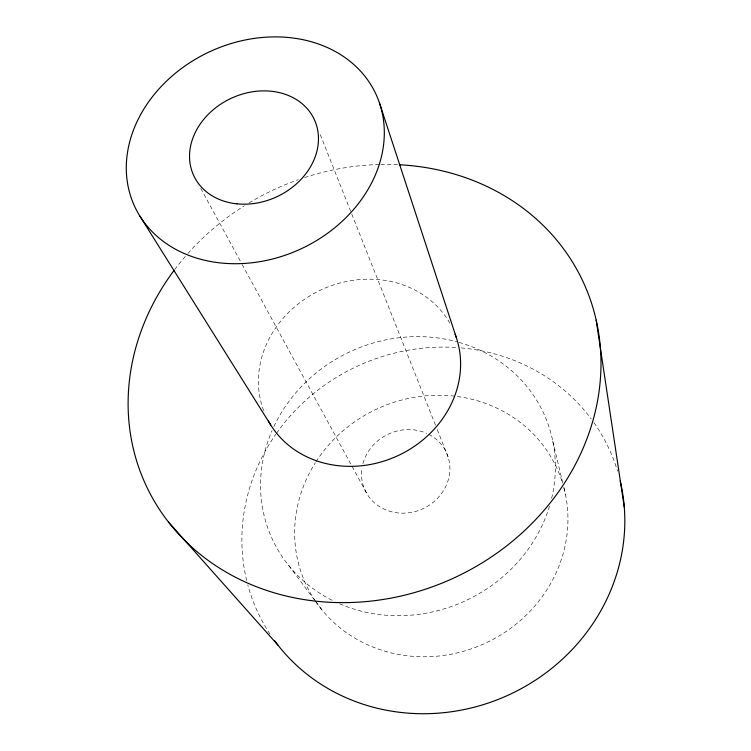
<?xml version="1.0" encoding="UTF-8"?>
<svg xmlns="http://www.w3.org/2000/svg" width="751" height="751" viewBox="0 0 751 751"><rect width="100%" height="100%" fill="white"/><g stroke="black" fill="none" stroke-linecap="round" stroke-linejoin="round"><path stroke-width="0.56" stroke-dasharray="3.75 2.82" d="M288.863 565.653L314.678 600.171M315.373 601.11L321.653 609.502M200.761 188.426L241.615 263.47M242.169 264.502L367.53 494.778M320.245 134.617L351.327 212.974M351.759 214.063L435.505 425.197M437.232 429.553L448.028 456.758M552.727 441.006L562.734 482.987M563.813 487.521L565.437 494.327M593.919 422.635A193.711 180.953 -25.1 0 1 617.547 471.168M270.013 634.116A193.711 180.953 -25.1 0 1 247.811 584.907M246.694 580.57A193.711 180.953 -25.1 0 1 275.824 434.247M276.471 433.318A193.711 180.953 -25.1 0 1 456.786 347.553M461.302 347.91A193.711 180.953 -25.1 0 1 591.29 419.002M315.983 461.781A138.259 129.059 -25.1 0 1 450.215 395.739A138.259 129.059 -25.1 0 1 562.292 482.226M563.879 487.681A138.259 129.059 -25.1 0 1 485.381 643.194A138.259 129.059 -25.1 0 1 316.19 602.218M315.551 601.279A138.259 129.059 -25.1 0 1 315.364 462.747M174.692 269.571A241.08 213.988 -25.1 0 1 187.159 254.298M187.928 253.425A241.08 213.988 -25.1 0 1 244.263 205.868M249.079 202.901A241.08 213.988 -25.1 0 1 298.213 179.714M304.634 177.527A241.08 213.988 -25.1 0 1 379.593 164.497M380.757 164.469A241.08 213.988 -25.1 0 1 398.143 164.694M263.657 410.666A103.122 91.369 -25.1 0 1 321.597 289.633A103.122 91.369 -25.1 0 1 450.778 324.826M459.105 342.39A149.543 137.245 -25.1 0 1 551.581 498.504M549.525 506.09A149.543 137.245 -25.1 0 1 339.18 603.607M332.073 600.274A149.543 137.245 -25.1 0 1 272.031 430.736M273.899 426.577A149.543 137.245 -25.1 0 1 458.007 342.08M428.746 434.35A44.825 41.108 -25.1 0 1 446.113 485.709A44.825 41.108 -25.1 0 1 393.327 512.201A44.825 41.108 -25.1 0 1 362.029 467.835M362.958 463.536A44.825 41.108 -25.1 0 1 426.775 433.393"/><path stroke-width="1.13" d="M168.496 522.095L278.03 645.24M139.827 216.025L270.717 424.972M379.462 102.934A133.068 108.632 -25.1 0 1 223.582 263.235A133.068 108.632 -25.1 0 1 162.864 84.75A133.068 108.632 -25.1 0 1 379.462 102.934L456.251 337.359M596.172 320.104L624.297 507.235M620.213 481.1A193.711 180.953 -25.1 0 1 509.075 694.759A193.711 180.953 -25.1 0 1 274.584 640.678M399.297 164.751A241.08 213.988 -25.1 0 1 589.751 430.914A241.08 213.988 -25.1 0 1 257.152 587.01A241.08 213.988 -25.1 0 1 173.997 270.491M455.087 334.157A103.122 91.369 -25.1 0 1 398.011 455.622A103.122 91.369 -25.1 0 1 268.426 421.048M236.978 203.84A66.501 54.26 -25.1 0 0 316.368 124.826A66.501 54.26 -25.1 0 0 208.665 113.936A66.501 54.26 -25.1 0 0 236.978 203.84"/></g></svg>
